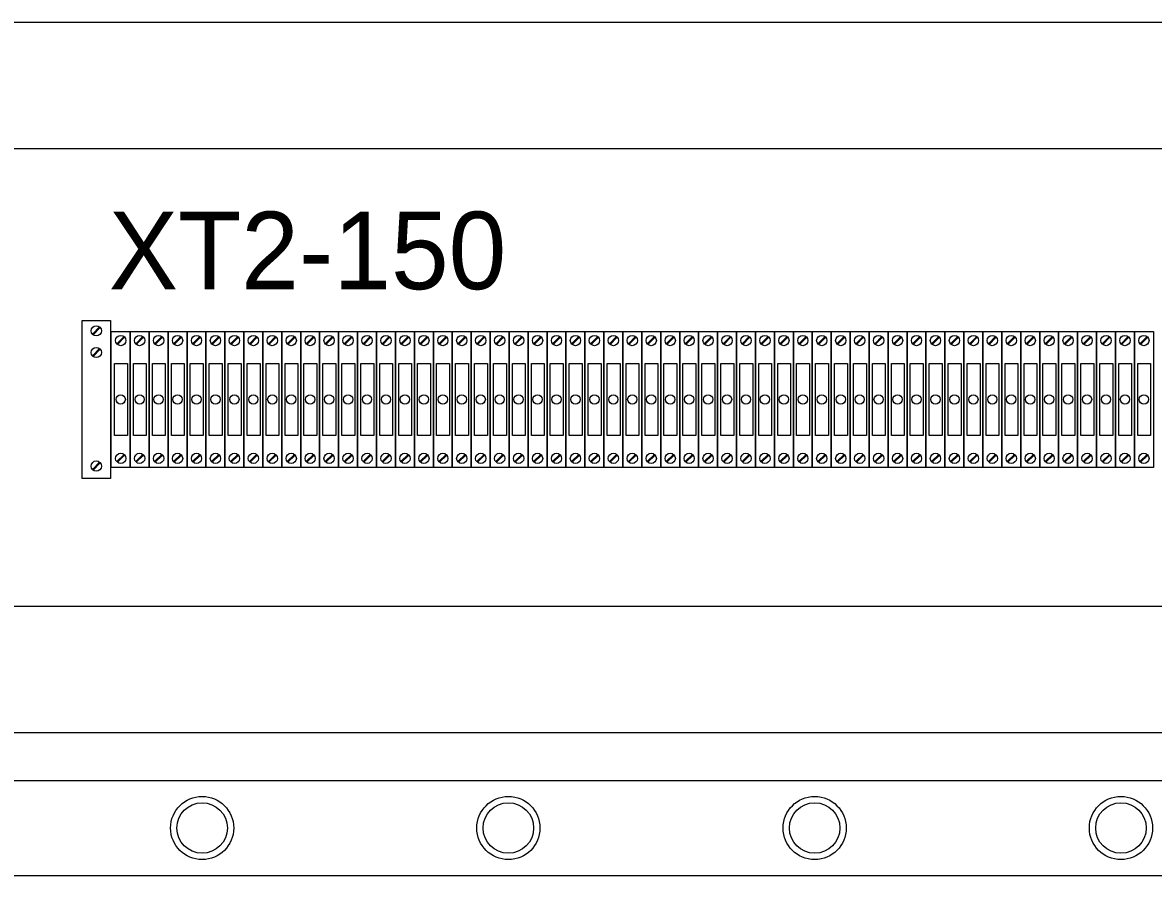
# Model space of a CAD drawing. Header units: millimetres. Extents: x 32721 to 72822, y 57624 to 123188.
# Drawn here: x 38119.4 to 38477.5, y 58595.5 to 58865.5 of the extents above; entities that cross this region are included whole.
import ezdxf

# ---------------------------------------------------------------- set-up
doc = ezdxf.new("R2010")
doc.units = ezdxf.units.MM
doc.header["$LTSCALE"] = 10
doc.layers.add('1轮廓实线层', color=7, linetype='Continuous', lineweight=18)
doc.layers.add('6文字层', color=3, linetype='Continuous', lineweight=18)
doc.styles.add('样式 1', font='SIMYOU.TTF', dxfattribs={"width": 0.75})

msp = doc.modelspace()

# ---------------------------------------------------------------- linework, layer by layer
at = {"layer": '1轮廓实线层'}
for p, q in [((39237.43, 58865.53), (38093.99, 58865.53)), ((39237.43, 58825.53), (38093.99, 58825.53)), ((38837.43, 58680.65), (38093.99, 58680.65)), ((39237.43, 58680.65), (38093.99, 58680.65)), ((39277.43, 58640.65), (38053.99, 58640.65)), ((38392.32, 58640.65), (38312.32, 58640.65)), ((38003.71, 58625.53), (39327.71, 58625.53)), ((37975.23, 58595.53), (39359.23, 58595.53))]:
    msp.add_line(p, q, dxfattribs=at)
at = {"layer": '1轮廓实线层', "lineweight": 13}
for p, q in [((38138.22, 58771.17), (38147.22, 58771.17)), ((38138.22, 58721.17), (38138.22, 58771.17)), ((38147.22, 58771.17), (38147.22, 58721.17)), ((38141.47, 58766.9), (38143.77, 58769.2)), ((38141.67, 58766.7), (38143.97, 58769)), ((38147.44, 58724.72), (38147.44, 58767.72)), ((38147.44, 58767.72), (38153.44, 58767.72)), ((38153.44, 58767.72), (38153.44, 58724.72)), ((38153.44, 58767.72), (38159.44, 58767.72)), ((38153.44, 58724.72), (38153.44, 58767.72)), ((38159.44, 58767.72), (38159.44, 58724.72)), ((38159.44, 58767.72), (38165.44, 58767.72)), ((38159.44, 58724.72), (38159.44, 58767.72)), ((38165.44, 58767.72), (38165.44, 58724.72)), ((38165.44, 58767.72), (38171.44, 58767.72)), ((38165.44, 58724.72), (38165.44, 58767.72)), ((38171.44, 58767.72), (38171.44, 58724.72)), ((38171.44, 58767.72), (38177.44, 58767.72)), ((38171.44, 58724.72), (38171.44, 58767.72)), ((38177.44, 58767.72), (38177.44, 58724.72)), ((38177.44, 58767.72), (38183.44, 58767.72)), ((38177.44, 58724.72), (38177.44, 58767.72)), ((38183.44, 58767.72), (38183.44, 58724.72)), ((38183.44, 58767.72), (38189.44, 58767.72)), ((38183.44, 58724.72), (38183.44, 58767.72)), ((38189.44, 58767.72), (38189.44, 58724.72)), ((38189.45, 58767.72), (38195.45, 58767.72)), ((38189.45, 58724.72), (38189.45, 58767.72)), ((38195.45, 58767.72), (38195.45, 58724.72)), ((38195.45, 58767.72), (38201.45, 58767.72)), ((38195.45, 58724.72), (38195.45, 58767.72)), ((38201.45, 58767.72), (38201.45, 58724.72)), ((38201.45, 58767.72), (38207.45, 58767.72)), ((38201.45, 58724.72), (38201.45, 58767.72)), ((38207.45, 58767.72), (38207.45, 58724.72)), ((38207.45, 58767.72), (38213.45, 58767.72)), ((38207.45, 58724.72), (38207.45, 58767.72)), ((38213.45, 58767.72), (38213.45, 58724.72)), ((38213.45, 58767.72), (38219.45, 58767.72)), ((38213.45, 58724.72), (38213.45, 58767.72)), ((38219.45, 58767.72), (38219.45, 58724.72)), ((38219.45, 58767.72), (38225.45, 58767.72)), ((38219.45, 58724.72), (38219.45, 58767.72)), ((38225.45, 58767.72), (38225.45, 58724.72)), ((38225.45, 58767.72), (38231.45, 58767.72)), ((38225.45, 58724.72), (38225.45, 58767.72)), ((38231.45, 58767.72), (38231.45, 58724.72)), ((38231.46, 58767.72), (38237.46, 58767.72)), ((38231.46, 58724.72), (38231.46, 58767.72)), ((38237.46, 58767.72), (38237.46, 58724.72)), ((38237.46, 58767.72), (38243.46, 58767.72)), ((38237.46, 58724.72), (38237.46, 58767.72)), ((38243.46, 58767.72), (38243.46, 58724.72)), ((38243.46, 58767.72), (38249.46, 58767.72)), ((38243.46, 58724.72), (38243.46, 58767.72)), ((38249.46, 58767.72), (38249.46, 58724.72)), ((38249.46, 58767.72), (38255.46, 58767.72)), ((38249.46, 58724.72), (38249.46, 58767.72)), ((38255.46, 58767.72), (38255.46, 58724.72)), ((38255.46, 58767.72), (38261.46, 58767.72)), ((38255.46, 58724.72), (38255.46, 58767.72)), ((38261.46, 58767.72), (38261.46, 58724.72)), ((38261.46, 58767.72), (38267.46, 58767.72)), ((38261.46, 58724.72), (38261.46, 58767.72)), ((38267.46, 58767.72), (38267.46, 58724.72)), ((38267.46, 58767.72), (38273.46, 58767.72)), ((38267.46, 58724.72), (38267.46, 58767.72)), ((38273.46, 58767.72), (38273.46, 58724.72)), ((38273.46, 58767.72), (38279.46, 58767.72)), ((38273.46, 58724.72), (38273.46, 58767.72)), ((38279.46, 58767.72), (38279.46, 58724.72)), ((38279.47, 58767.72), (38285.47, 58767.72)), ((38279.47, 58724.72), (38279.47, 58767.72)), ((38285.47, 58767.72), (38285.47, 58724.72)), ((38285.47, 58767.72), (38291.47, 58767.72)), ((38285.47, 58724.72), (38285.47, 58767.72)), ((38291.47, 58767.72), (38291.47, 58724.72)), ((38291.47, 58767.72), (38297.47, 58767.72)), ((38291.47, 58724.72), (38291.47, 58767.72)), ((38297.47, 58767.72), (38297.47, 58724.72)), ((38297.47, 58767.72), (38303.47, 58767.72)), ((38297.47, 58724.72), (38297.47, 58767.72)), ((38303.47, 58767.72), (38303.47, 58724.72)), ((38303.47, 58767.72), (38309.47, 58767.72)), ((38303.47, 58724.72), (38303.47, 58767.72)), ((38309.47, 58767.72), (38309.47, 58724.72)), ((38309.47, 58767.72), (38315.47, 58767.72)), ((38309.47, 58724.72), (38309.47, 58767.72)), ((38315.47, 58767.72), (38315.47, 58724.72)), ((38315.47, 58767.72), (38321.47, 58767.72)), ((38315.47, 58724.72), (38315.47, 58767.72)), ((38321.47, 58767.72), (38321.47, 58724.72)), ((38321.48, 58767.72), (38327.48, 58767.72)), ((38321.48, 58724.72), (38321.48, 58767.72)), ((38327.48, 58767.72), (38327.48, 58724.72)), ((38327.48, 58767.72), (38333.48, 58767.72)), ((38327.48, 58724.72), (38327.48, 58767.72)), ((38333.48, 58767.72), (38333.48, 58724.72)), ((38333.48, 58767.72), (38339.48, 58767.72)), ((38333.48, 58724.72), (38333.48, 58767.72)), ((38339.48, 58767.72), (38339.48, 58724.72)), ((38339.48, 58767.72), (38345.48, 58767.72)), ((38339.48, 58724.72), (38339.48, 58767.72)), ((38345.48, 58767.72), (38345.48, 58724.72)), ((38345.48, 58767.72), (38351.48, 58767.72)), ((38345.48, 58724.72), (38345.48, 58767.72)), ((38351.48, 58767.72), (38351.48, 58724.72)), ((38351.48, 58767.72), (38357.48, 58767.72)), ((38351.48, 58724.72), (38351.48, 58767.72)), ((38357.48, 58767.72), (38357.48, 58724.72)), ((38357.48, 58767.72), (38363.48, 58767.72)), ((38357.48, 58724.72), (38357.48, 58767.72)), ((38363.48, 58767.72), (38363.48, 58724.72)), ((38363.48, 58767.72), (38369.48, 58767.72)), ((38363.48, 58724.72), (38363.48, 58767.72)), ((38369.48, 58767.72), (38369.48, 58724.72)), ((38369.49, 58767.72), (38375.49, 58767.72)), ((38369.49, 58724.72), (38369.49, 58767.72)), ((38375.49, 58767.72), (38375.49, 58724.72)), ((38375.49, 58767.72), (38381.49, 58767.72)), ((38375.49, 58724.72), (38375.49, 58767.72)), ((38381.49, 58767.72), (38381.49, 58724.72)), ((38381.49, 58767.72), (38387.49, 58767.72)), ((38381.49, 58724.72), (38381.49, 58767.72)), ((38387.49, 58767.72), (38387.49, 58724.72)), ((38387.49, 58767.72), (38393.49, 58767.72)), ((38387.49, 58724.72), (38387.49, 58767.72)), ((38393.49, 58767.72), (38393.49, 58724.72)), ((38393.49, 58767.72), (38399.49, 58767.72)), ((38393.49, 58724.72), (38393.49, 58767.72)), ((38399.49, 58767.72), (38399.49, 58724.72)), ((38399.49, 58767.72), (38405.49, 58767.72)), ((38399.49, 58724.72), (38399.49, 58767.72)), ((38405.49, 58767.72), (38405.49, 58724.72)), ((38405.49, 58767.72), (38411.49, 58767.72)), ((38405.49, 58724.72), (38405.49, 58767.72)), ((38411.49, 58767.72), (38411.49, 58724.72)), ((38411.5, 58767.72), (38417.5, 58767.72)), ((38411.5, 58724.72), (38411.5, 58767.72)), ((38417.5, 58767.72), (38417.5, 58724.72)), ((38417.5, 58767.72), (38423.5, 58767.72)), ((38417.5, 58724.72), (38417.5, 58767.72)), ((38423.5, 58767.72), (38423.5, 58724.72)), ((38423.5, 58767.72), (38429.5, 58767.72)), ((38423.5, 58724.72), (38423.5, 58767.72)), ((38429.5, 58767.72), (38429.5, 58724.72)), ((38429.5, 58767.72), (38435.5, 58767.72)), ((38429.5, 58724.72), (38429.5, 58767.72)), ((38435.5, 58767.72), (38435.5, 58724.72)), ((38435.5, 58767.72), (38441.5, 58767.72)), ((38435.5, 58724.72), (38435.5, 58767.72)), ((38441.5, 58767.72), (38441.5, 58724.72)), ((38441.5, 58767.72), (38447.5, 58767.72)), ((38441.5, 58724.72), (38441.5, 58767.72)), ((38447.5, 58767.72), (38447.5, 58724.72)), ((38447.5, 58767.72), (38453.5, 58767.72)), ((38447.5, 58724.72), (38447.5, 58767.72)), ((38453.5, 58767.72), (38453.5, 58724.72)), ((38453.5, 58767.72), (38459.5, 58767.72)), ((38453.5, 58724.72), (38453.5, 58767.72)), ((38459.5, 58767.72), (38459.5, 58724.72)), ((38459.51, 58767.72), (38465.51, 58767.72)), ((38459.51, 58724.72), (38459.51, 58767.72)), ((38465.51, 58767.72), (38465.51, 58724.72)), ((38465.51, 58767.72), (38471.51, 58767.72)), ((38465.51, 58724.72), (38465.51, 58767.72)), ((38471.51, 58767.72), (38471.51, 58724.72)), ((38471.51, 58767.72), (38477.51, 58767.72)), ((38471.51, 58724.72), (38471.51, 58767.72)), ((38477.51, 58767.72), (38477.51, 58724.72)), ((38149.19, 58763.82), (38151.49, 58766.11)), ((38149.39, 58763.62), (38151.69, 58765.91)), ((38155.19, 58763.82), (38157.49, 58766.11)), ((38155.39, 58763.62), (38157.69, 58765.91)), ((38161.19, 58763.82), (38163.49, 58766.11)), ((38161.39, 58763.62), (38163.69, 58765.91)), ((38167.19, 58763.82), (38169.49, 58766.11)), ((38167.39, 58763.62), (38169.69, 58765.91)), ((38173.19, 58763.82), (38175.49, 58766.11)), ((38173.39, 58763.62), (38175.69, 58765.91)), ((38179.19, 58763.82), (38181.49, 58766.11)), ((38179.4, 58763.62), (38181.69, 58765.91)), ((38185.2, 58763.82), (38187.49, 58766.11)), ((38185.4, 58763.62), (38187.7, 58765.91)), ((38191.2, 58763.82), (38193.49, 58766.11)), ((38191.4, 58763.62), (38193.7, 58765.91)), ((38197.2, 58763.82), (38199.5, 58766.11)), ((38197.4, 58763.62), (38199.7, 58765.91)), ((38203.2, 58763.82), (38205.5, 58766.11)), ((38203.4, 58763.62), (38205.7, 58765.91)), ((38209.2, 58763.82), (38211.5, 58766.11)), ((38209.4, 58763.62), (38211.7, 58765.91)), ((38215.2, 58763.82), (38217.5, 58766.11)), ((38215.4, 58763.62), (38217.7, 58765.91)), ((38221.2, 58763.82), (38223.5, 58766.11)), ((38221.4, 58763.62), (38223.7, 58765.91)), ((38227.2, 58763.82), (38229.5, 58766.11)), ((38227.41, 58763.62), (38229.7, 58765.91)), ((38233.21, 58763.82), (38235.5, 58766.11)), ((38233.41, 58763.62), (38235.71, 58765.91)), ((38239.21, 58763.82), (38241.51, 58766.11)), ((38239.41, 58763.62), (38241.71, 58765.91)), ((38245.21, 58763.82), (38247.51, 58766.11)), ((38245.41, 58763.62), (38247.71, 58765.91)), ((38251.21, 58763.82), (38253.51, 58766.11)), ((38251.41, 58763.62), (38253.71, 58765.91)), ((38257.21, 58763.82), (38259.51, 58766.11)), ((38257.41, 58763.62), (38259.71, 58765.91)), ((38263.21, 58763.82), (38265.51, 58766.11)), ((38263.41, 58763.62), (38265.71, 58765.91)), ((38269.21, 58763.82), (38271.51, 58766.11)), ((38269.42, 58763.62), (38271.71, 58765.91)), ((38275.22, 58763.82), (38277.51, 58766.11)), ((38275.42, 58763.62), (38277.72, 58765.91)), ((38281.22, 58763.82), (38283.51, 58766.11)), ((38281.42, 58763.62), (38283.72, 58765.91)), ((38287.22, 58763.82), (38289.52, 58766.11)), ((38287.42, 58763.62), (38289.72, 58765.91)), ((38293.22, 58763.82), (38295.52, 58766.11)), ((38293.42, 58763.62), (38295.72, 58765.91)), ((38299.22, 58763.82), (38301.52, 58766.11)), ((38299.42, 58763.62), (38301.72, 58765.91)), ((38305.22, 58763.82), (38307.52, 58766.11)), ((38305.42, 58763.62), (38307.72, 58765.91)), ((38311.22, 58763.82), (38313.52, 58766.11)), ((38311.42, 58763.62), (38313.72, 58765.91)), ((38317.22, 58763.82), (38319.52, 58766.11)), ((38317.43, 58763.62), (38319.72, 58765.91)), ((38323.23, 58763.82), (38325.52, 58766.11)), ((38323.43, 58763.62), (38325.73, 58765.91)), ((38329.23, 58763.82), (38331.53, 58766.11)), ((38329.43, 58763.62), (38331.73, 58765.91)), ((38335.23, 58763.82), (38337.53, 58766.11)), ((38335.43, 58763.62), (38337.73, 58765.91)), ((38341.23, 58763.82), (38343.53, 58766.11)), ((38341.43, 58763.62), (38343.73, 58765.91)), ((38347.23, 58763.82), (38349.53, 58766.11)), ((38347.43, 58763.62), (38349.73, 58765.91)), ((38353.23, 58763.82), (38355.53, 58766.11)), ((38353.43, 58763.62), (38355.73, 58765.91)), ((38359.23, 58763.82), (38361.53, 58766.11)), ((38359.44, 58763.62), (38361.73, 58765.91)), ((38365.24, 58763.82), (38367.53, 58766.11)), ((38365.44, 58763.62), (38367.74, 58765.91)), ((38371.24, 58763.82), (38373.54, 58766.11)), ((38371.44, 58763.62), (38373.74, 58765.91)), ((38377.24, 58763.82), (38379.54, 58766.11)), ((38377.44, 58763.62), (38379.74, 58765.91)), ((38383.24, 58763.82), (38385.54, 58766.11)), ((38383.44, 58763.62), (38385.74, 58765.91)), ((38389.24, 58763.82), (38391.54, 58766.11)), ((38389.44, 58763.62), (38391.74, 58765.91)), ((38395.24, 58763.82), (38397.54, 58766.11)), ((38395.44, 58763.62), (38397.74, 58765.91)), ((38401.24, 58763.82), (38403.54, 58766.11)), ((38401.44, 58763.62), (38403.74, 58765.91)), ((38407.24, 58763.82), (38409.54, 58766.11)), ((38407.45, 58763.62), (38409.74, 58765.91)), ((38413.25, 58763.82), (38415.54, 58766.11)), ((38413.45, 58763.62), (38415.75, 58765.91)), ((38419.25, 58763.82), (38421.55, 58766.11)), ((38419.45, 58763.62), (38421.75, 58765.91)), ((38425.25, 58763.82), (38427.55, 58766.11)), ((38425.45, 58763.62), (38427.75, 58765.91)), ((38431.25, 58763.82), (38433.55, 58766.11)), ((38431.45, 58763.62), (38433.75, 58765.91)), ((38437.25, 58763.82), (38439.55, 58766.11)), ((38437.45, 58763.62), (38439.75, 58765.91)), ((38443.25, 58763.82), (38445.55, 58766.11)), ((38443.45, 58763.62), (38445.75, 58765.91)), ((38449.25, 58763.82), (38451.55, 58766.11)), ((38449.46, 58763.62), (38451.75, 58765.91)), ((38455.26, 58763.82), (38457.55, 58766.11)), ((38455.46, 58763.62), (38457.76, 58765.91)), ((38461.26, 58763.82), (38463.56, 58766.11)), ((38461.46, 58763.62), (38463.76, 58765.91)), ((38467.26, 58763.82), (38469.56, 58766.11)), ((38467.46, 58763.62), (38469.76, 58765.91)), ((38473.26, 58763.82), (38475.56, 58766.11)), ((38473.46, 58763.62), (38475.76, 58765.91)), ((38141.47, 58760.03), (38143.77, 58762.33)), ((38141.67, 58759.83), (38143.97, 58762.13)), ((38149.19, 58726.52), (38151.49, 58728.82)), ((38149.39, 58726.32), (38151.69, 58728.62)), ((38155.19, 58726.52), (38157.49, 58728.82)), ((38155.39, 58726.32), (38157.69, 58728.62)), ((38161.19, 58726.52), (38163.49, 58728.82)), ((38161.39, 58726.32), (38163.69, 58728.62)), ((38167.19, 58726.52), (38169.49, 58728.82)), ((38167.39, 58726.32), (38169.69, 58728.62)), ((38173.19, 58726.52), (38175.49, 58728.82)), ((38173.39, 58726.32), (38175.69, 58728.62)), ((38179.19, 58726.52), (38181.49, 58728.82)), ((38179.4, 58726.32), (38181.69, 58728.62)), ((38185.2, 58726.52), (38187.49, 58728.82)), ((38185.4, 58726.32), (38187.7, 58728.62)), ((38191.2, 58726.52), (38193.49, 58728.82)), ((38191.4, 58726.32), (38193.7, 58728.62)), ((38197.2, 58726.52), (38199.5, 58728.82)), ((38197.4, 58726.32), (38199.7, 58728.62)), ((38203.2, 58726.52), (38205.5, 58728.82)), ((38203.4, 58726.32), (38205.7, 58728.62)), ((38209.2, 58726.52), (38211.5, 58728.82)), ((38209.4, 58726.32), (38211.7, 58728.62)), ((38215.2, 58726.52), (38217.5, 58728.82)), ((38215.4, 58726.32), (38217.7, 58728.62)), ((38221.2, 58726.52), (38223.5, 58728.82)), ((38221.4, 58726.32), (38223.7, 58728.62)), ((38227.2, 58726.52), (38229.5, 58728.82)), ((38227.41, 58726.32), (38229.7, 58728.62)), ((38233.21, 58726.52), (38235.5, 58728.82)), ((38233.41, 58726.32), (38235.71, 58728.62)), ((38239.21, 58726.52), (38241.51, 58728.82)), ((38239.41, 58726.32), (38241.71, 58728.62)), ((38245.21, 58726.52), (38247.51, 58728.82)), ((38245.41, 58726.32), (38247.71, 58728.62)), ((38251.21, 58726.52), (38253.51, 58728.82)), ((38251.41, 58726.32), (38253.71, 58728.62)), ((38257.21, 58726.52), (38259.51, 58728.82)), ((38257.41, 58726.32), (38259.71, 58728.62)), ((38263.21, 58726.52), (38265.51, 58728.82)), ((38263.41, 58726.32), (38265.71, 58728.62)), ((38269.21, 58726.52), (38271.51, 58728.82)), ((38269.42, 58726.32), (38271.71, 58728.62)), ((38275.22, 58726.52), (38277.51, 58728.82)), ((38275.42, 58726.32), (38277.72, 58728.62)), ((38281.22, 58726.52), (38283.51, 58728.82)), ((38281.42, 58726.32), (38283.72, 58728.62)), ((38287.22, 58726.52), (38289.52, 58728.82)), ((38287.42, 58726.32), (38289.72, 58728.62)), ((38293.22, 58726.52), (38295.52, 58728.82)), ((38293.42, 58726.32), (38295.72, 58728.62)), ((38299.22, 58726.52), (38301.52, 58728.82)), ((38299.42, 58726.32), (38301.72, 58728.62)), ((38305.22, 58726.52), (38307.52, 58728.82)), ((38305.42, 58726.32), (38307.72, 58728.62)), ((38311.22, 58726.52), (38313.52, 58728.82)), ((38311.42, 58726.32), (38313.72, 58728.62)), ((38317.22, 58726.52), (38319.52, 58728.82)), ((38317.43, 58726.32), (38319.72, 58728.62)), ((38323.23, 58726.52), (38325.52, 58728.82)), ((38323.43, 58726.32), (38325.73, 58728.62)), ((38329.23, 58726.52), (38331.53, 58728.82)), ((38329.43, 58726.32), (38331.73, 58728.62)), ((38335.23, 58726.52), (38337.53, 58728.82)), ((38335.43, 58726.32), (38337.73, 58728.62)), ((38341.23, 58726.52), (38343.53, 58728.82)), ((38341.43, 58726.32), (38343.73, 58728.62)), ((38347.23, 58726.52), (38349.53, 58728.82)), ((38347.43, 58726.32), (38349.73, 58728.62)), ((38353.23, 58726.52), (38355.53, 58728.82)), ((38353.43, 58726.32), (38355.73, 58728.62)), ((38359.23, 58726.52), (38361.53, 58728.82)), ((38359.44, 58726.32), (38361.73, 58728.62)), ((38365.24, 58726.52), (38367.53, 58728.82)), ((38365.44, 58726.32), (38367.74, 58728.62)), ((38371.24, 58726.52), (38373.54, 58728.82)), ((38371.44, 58726.32), (38373.74, 58728.62)), ((38377.24, 58726.52), (38379.54, 58728.82)), ((38377.44, 58726.32), (38379.74, 58728.62)), ((38383.24, 58726.52), (38385.54, 58728.82)), ((38383.44, 58726.32), (38385.74, 58728.62)), ((38389.24, 58726.52), (38391.54, 58728.82)), ((38389.44, 58726.32), (38391.74, 58728.62)), ((38395.24, 58726.52), (38397.54, 58728.82)), ((38395.44, 58726.32), (38397.74, 58728.62)), ((38401.24, 58726.52), (38403.54, 58728.82)), ((38401.44, 58726.32), (38403.74, 58728.62)), ((38407.24, 58726.52), (38409.54, 58728.82)), ((38407.45, 58726.32), (38409.74, 58728.62)), ((38413.25, 58726.52), (38415.54, 58728.82)), ((38413.45, 58726.32), (38415.75, 58728.62)), ((38419.25, 58726.52), (38421.55, 58728.82)), ((38419.45, 58726.32), (38421.75, 58728.62)), ((38425.25, 58726.52), (38427.55, 58728.82)), ((38425.45, 58726.32), (38427.75, 58728.62)), ((38431.25, 58726.52), (38433.55, 58728.82)), ((38431.45, 58726.32), (38433.75, 58728.62)), ((38437.25, 58726.52), (38439.55, 58728.82)), ((38437.45, 58726.32), (38439.75, 58728.62)), ((38443.25, 58726.52), (38445.55, 58728.82)), ((38443.45, 58726.32), (38445.75, 58728.62)), ((38449.25, 58726.52), (38451.55, 58728.82)), ((38449.46, 58726.32), (38451.75, 58728.62)), ((38455.26, 58726.52), (38457.55, 58728.82)), ((38455.46, 58726.32), (38457.76, 58728.62)), ((38461.26, 58726.52), (38463.56, 58728.82)), ((38461.46, 58726.32), (38463.76, 58728.62)), ((38467.26, 58726.52), (38469.56, 58728.82)), ((38467.46, 58726.32), (38469.76, 58728.62)), ((38473.26, 58726.52), (38475.56, 58728.82)), ((38473.46, 58726.32), (38475.76, 58728.62)), ((38141.47, 58724.08), (38143.77, 58726.38)), ((38141.67, 58723.88), (38143.97, 58726.18)), ((38153.44, 58724.72), (38147.44, 58724.72)), ((38159.44, 58724.72), (38153.44, 58724.72)), ((38165.44, 58724.72), (38159.44, 58724.72)), ((38171.44, 58724.72), (38165.44, 58724.72)), ((38177.44, 58724.72), (38171.44, 58724.72)), ((38183.44, 58724.72), (38177.44, 58724.72)), ((38189.44, 58724.72), (38183.44, 58724.72)), ((38195.45, 58724.72), (38189.45, 58724.72)), ((38201.45, 58724.72), (38195.45, 58724.72)), ((38207.45, 58724.72), (38201.45, 58724.72)), ((38213.45, 58724.72), (38207.45, 58724.72)), ((38219.45, 58724.72), (38213.45, 58724.72)), ((38225.45, 58724.72), (38219.45, 58724.72)), ((38231.45, 58724.72), (38225.45, 58724.72)), ((38237.46, 58724.72), (38231.46, 58724.72)), ((38243.46, 58724.72), (38237.46, 58724.72)), ((38249.46, 58724.72), (38243.46, 58724.72)), ((38255.46, 58724.72), (38249.46, 58724.72)), ((38261.46, 58724.72), (38255.46, 58724.72)), ((38267.46, 58724.72), (38261.46, 58724.72)), ((38273.46, 58724.72), (38267.46, 58724.72)), ((38279.46, 58724.72), (38273.46, 58724.72)), ((38285.47, 58724.72), (38279.47, 58724.72)), ((38291.47, 58724.72), (38285.47, 58724.72)), ((38297.47, 58724.72), (38291.47, 58724.72)), ((38303.47, 58724.72), (38297.47, 58724.72)), ((38309.47, 58724.72), (38303.47, 58724.72)), ((38315.47, 58724.72), (38309.47, 58724.72)), ((38321.47, 58724.72), (38315.47, 58724.72)), ((38327.48, 58724.72), (38321.48, 58724.72)), ((38333.48, 58724.72), (38327.48, 58724.72)), ((38339.48, 58724.72), (38333.48, 58724.72)), ((38345.48, 58724.72), (38339.48, 58724.72)), ((38351.48, 58724.72), (38345.48, 58724.72)), ((38357.48, 58724.72), (38351.48, 58724.72)), ((38363.48, 58724.72), (38357.48, 58724.72)), ((38369.48, 58724.72), (38363.48, 58724.72)), ((38375.49, 58724.72), (38369.49, 58724.72)), ((38381.49, 58724.72), (38375.49, 58724.72)), ((38387.49, 58724.72), (38381.49, 58724.72)), ((38393.49, 58724.72), (38387.49, 58724.72)), ((38399.49, 58724.72), (38393.49, 58724.72)), ((38405.49, 58724.72), (38399.49, 58724.72)), ((38411.49, 58724.72), (38405.49, 58724.72)), ((38417.5, 58724.72), (38411.5, 58724.72)), ((38423.5, 58724.72), (38417.5, 58724.72)), ((38429.5, 58724.72), (38423.5, 58724.72)), ((38435.5, 58724.72), (38429.5, 58724.72)), ((38441.5, 58724.72), (38435.5, 58724.72)), ((38447.5, 58724.72), (38441.5, 58724.72)), ((38453.5, 58724.72), (38447.5, 58724.72)), ((38459.5, 58724.72), (38453.5, 58724.72)), ((38465.51, 58724.72), (38459.51, 58724.72)), ((38471.51, 58724.72), (38465.51, 58724.72)), ((38477.51, 58724.72), (38471.51, 58724.72)), ((38147.22, 58721.17), (38138.22, 58721.17))]:
    msp.add_line(p, q, dxfattribs=at)
for points in [[(38148.47, 58757.55), (38152.55, 58757.55), (38152.55, 58734.79), (38148.47, 58734.79)], [(38154.47, 58757.55), (38158.55, 58757.55), (38158.55, 58734.79), (38154.47, 58734.79)], [(38160.47, 58757.55), (38164.55, 58757.55), (38164.55, 58734.79), (38160.47, 58734.79)], [(38166.48, 58757.55), (38170.56, 58757.55), (38170.56, 58734.79), (38166.48, 58734.79)], [(38172.48, 58757.55), (38176.56, 58757.55), (38176.56, 58734.79), (38172.48, 58734.79)], [(38178.48, 58757.55), (38182.56, 58757.55), (38182.56, 58734.79), (38178.48, 58734.79)], [(38184.48, 58757.55), (38188.56, 58757.55), (38188.56, 58734.79), (38184.48, 58734.79)], [(38190.48, 58757.55), (38194.56, 58757.55), (38194.56, 58734.79), (38190.48, 58734.79)], [(38196.48, 58757.55), (38200.56, 58757.55), (38200.56, 58734.79), (38196.48, 58734.79)], [(38202.48, 58757.55), (38206.56, 58757.55), (38206.56, 58734.79), (38202.48, 58734.79)], [(38208.48, 58757.55), (38212.57, 58757.55), (38212.57, 58734.79), (38208.48, 58734.79)], [(38214.49, 58757.55), (38218.57, 58757.55), (38218.57, 58734.79), (38214.49, 58734.79)], [(38220.49, 58757.55), (38224.57, 58757.55), (38224.57, 58734.79), (38220.49, 58734.79)], [(38226.49, 58757.55), (38230.57, 58757.55), (38230.57, 58734.79), (38226.49, 58734.79)], [(38232.49, 58757.55), (38236.57, 58757.55), (38236.57, 58734.79), (38232.49, 58734.79)], [(38238.49, 58757.55), (38242.57, 58757.55), (38242.57, 58734.79), (38238.49, 58734.79)], [(38244.49, 58757.55), (38248.57, 58757.55), (38248.57, 58734.79), (38244.49, 58734.79)], [(38250.49, 58757.55), (38254.57, 58757.55), (38254.57, 58734.79), (38250.49, 58734.79)], [(38256.5, 58757.55), (38260.58, 58757.55), (38260.58, 58734.79), (38256.5, 58734.79)], [(38262.5, 58757.55), (38266.58, 58757.55), (38266.58, 58734.79), (38262.5, 58734.79)], [(38268.5, 58757.55), (38272.58, 58757.55), (38272.58, 58734.79), (38268.5, 58734.79)], [(38274.5, 58757.55), (38278.58, 58757.55), (38278.58, 58734.79), (38274.5, 58734.79)], [(38280.5, 58757.55), (38284.58, 58757.55), (38284.58, 58734.79), (38280.5, 58734.79)], [(38286.5, 58757.55), (38290.58, 58757.55), (38290.58, 58734.79), (38286.5, 58734.79)], [(38292.5, 58757.55), (38296.58, 58757.55), (38296.58, 58734.79), (38292.5, 58734.79)], [(38298.51, 58757.55), (38302.59, 58757.55), (38302.59, 58734.79), (38298.51, 58734.79)], [(38304.51, 58757.55), (38308.59, 58757.55), (38308.59, 58734.79), (38304.51, 58734.79)], [(38310.51, 58757.55), (38314.59, 58757.55), (38314.59, 58734.79), (38310.51, 58734.79)], [(38316.51, 58757.55), (38320.59, 58757.55), (38320.59, 58734.79), (38316.51, 58734.79)], [(38322.51, 58757.55), (38326.59, 58757.55), (38326.59, 58734.79), (38322.51, 58734.79)], [(38328.51, 58757.55), (38332.59, 58757.55), (38332.59, 58734.79), (38328.51, 58734.79)], [(38334.51, 58757.55), (38338.59, 58757.55), (38338.59, 58734.79), (38334.51, 58734.79)], [(38340.51, 58757.55), (38344.59, 58757.55), (38344.59, 58734.79), (38340.51, 58734.79)], [(38346.52, 58757.55), (38350.6, 58757.55), (38350.6, 58734.79), (38346.52, 58734.79)], [(38352.52, 58757.55), (38356.6, 58757.55), (38356.6, 58734.79), (38352.52, 58734.79)], [(38358.52, 58757.55), (38362.6, 58757.55), (38362.6, 58734.79), (38358.52, 58734.79)], [(38364.52, 58757.55), (38368.6, 58757.55), (38368.6, 58734.79), (38364.52, 58734.79)], [(38370.52, 58757.55), (38374.6, 58757.55), (38374.6, 58734.79), (38370.52, 58734.79)], [(38376.52, 58757.55), (38380.6, 58757.55), (38380.6, 58734.79), (38376.52, 58734.79)], [(38382.52, 58757.55), (38386.6, 58757.55), (38386.6, 58734.79), (38382.52, 58734.79)], [(38388.53, 58757.55), (38392.61, 58757.55), (38392.61, 58734.79), (38388.53, 58734.79)], [(38394.53, 58757.55), (38398.61, 58757.55), (38398.61, 58734.79), (38394.53, 58734.79)], [(38400.53, 58757.55), (38404.61, 58757.55), (38404.61, 58734.79), (38400.53, 58734.79)], [(38406.53, 58757.55), (38410.61, 58757.55), (38410.61, 58734.79), (38406.53, 58734.79)], [(38412.53, 58757.55), (38416.61, 58757.55), (38416.61, 58734.79), (38412.53, 58734.79)], [(38418.53, 58757.55), (38422.61, 58757.55), (38422.61, 58734.79), (38418.53, 58734.79)], [(38424.53, 58757.55), (38428.61, 58757.55), (38428.61, 58734.79), (38424.53, 58734.79)], [(38430.53, 58757.55), (38434.61, 58757.55), (38434.61, 58734.79), (38430.53, 58734.79)], [(38436.54, 58757.55), (38440.62, 58757.55), (38440.62, 58734.79), (38436.54, 58734.79)], [(38442.54, 58757.55), (38446.62, 58757.55), (38446.62, 58734.79), (38442.54, 58734.79)], [(38448.54, 58757.55), (38452.62, 58757.55), (38452.62, 58734.79), (38448.54, 58734.79)], [(38454.54, 58757.55), (38458.62, 58757.55), (38458.62, 58734.79), (38454.54, 58734.79)], [(38460.54, 58757.55), (38464.62, 58757.55), (38464.62, 58734.79), (38460.54, 58734.79)], [(38466.54, 58757.55), (38470.62, 58757.55), (38470.62, 58734.79), (38466.54, 58734.79)], [(38472.54, 58757.55), (38476.62, 58757.55), (38476.62, 58734.79), (38472.54, 58734.79)]]:
    msp.add_lwpolyline(points, close=True, dxfattribs=at)
for centre, radius in [((38142.72, 58767.95), 1.63), ((38150.44, 58764.87), 1.63), ((38156.44, 58764.87), 1.63), ((38162.44, 58764.87), 1.63), ((38168.44, 58764.87), 1.63), ((38174.44, 58764.87), 1.63), ((38180.44, 58764.87), 1.63), ((38186.44, 58764.87), 1.63), ((38192.45, 58764.87), 1.63), ((38198.45, 58764.87), 1.63), ((38204.45, 58764.87), 1.63), ((38210.45, 58764.87), 1.63), ((38216.45, 58764.87), 1.63), ((38222.45, 58764.87), 1.63), ((38228.45, 58764.87), 1.63), ((38234.46, 58764.87), 1.63), ((38240.46, 58764.87), 1.63), ((38246.46, 58764.87), 1.63), ((38252.46, 58764.87), 1.63), ((38258.46, 58764.87), 1.63), ((38264.46, 58764.87), 1.63), ((38270.46, 58764.87), 1.63), ((38276.46, 58764.87), 1.63), ((38282.47, 58764.87), 1.63), ((38288.47, 58764.87), 1.63), ((38294.47, 58764.87), 1.63), ((38300.47, 58764.87), 1.63), ((38306.47, 58764.87), 1.63), ((38312.47, 58764.87), 1.63), ((38318.47, 58764.87), 1.63), ((38324.48, 58764.87), 1.63), ((38330.48, 58764.87), 1.63), ((38336.48, 58764.87), 1.63), ((38342.48, 58764.87), 1.63), ((38348.48, 58764.87), 1.63), ((38354.48, 58764.87), 1.63), ((38360.48, 58764.87), 1.63), ((38366.48, 58764.87), 1.63), ((38372.49, 58764.87), 1.63), ((38378.49, 58764.87), 1.63), ((38384.49, 58764.87), 1.63), ((38390.49, 58764.87), 1.63), ((38396.49, 58764.87), 1.63), ((38402.49, 58764.87), 1.63), ((38408.49, 58764.87), 1.63), ((38414.5, 58764.87), 1.63), ((38420.5, 58764.87), 1.63), ((38426.5, 58764.87), 1.63), ((38432.5, 58764.87), 1.63), ((38438.5, 58764.87), 1.63), ((38444.5, 58764.87), 1.63), ((38450.5, 58764.87), 1.63), ((38456.5, 58764.87), 1.63), ((38462.51, 58764.87), 1.63), ((38468.51, 58764.87), 1.63), ((38474.51, 58764.87), 1.63), ((38142.72, 58761.08), 1.63), ((38150.44, 58746.22), 1.47), ((38156.44, 58746.22), 1.47), ((38162.44, 58746.22), 1.47), ((38168.44, 58746.22), 1.47), ((38174.44, 58746.22), 1.47), ((38180.44, 58746.22), 1.47), ((38186.44, 58746.22), 1.47), ((38192.45, 58746.22), 1.47), ((38198.45, 58746.22), 1.47), ((38204.45, 58746.22), 1.47), ((38210.45, 58746.22), 1.47), ((38216.45, 58746.22), 1.47), ((38222.45, 58746.22), 1.47), ((38228.45, 58746.22), 1.47), ((38234.46, 58746.22), 1.47), ((38240.46, 58746.22), 1.47), ((38246.46, 58746.22), 1.47), ((38252.46, 58746.22), 1.47), ((38258.46, 58746.22), 1.47), ((38264.46, 58746.22), 1.47), ((38270.46, 58746.22), 1.47), ((38276.46, 58746.22), 1.47), ((38282.47, 58746.22), 1.47), ((38288.47, 58746.22), 1.47), ((38294.47, 58746.22), 1.47), ((38300.47, 58746.22), 1.47), ((38306.47, 58746.22), 1.47), ((38312.47, 58746.22), 1.47), ((38318.47, 58746.22), 1.47), ((38324.48, 58746.22), 1.47), ((38330.48, 58746.22), 1.47), ((38336.48, 58746.22), 1.47), ((38342.48, 58746.22), 1.47), ((38348.48, 58746.22), 1.47), ((38354.48, 58746.22), 1.47), ((38360.48, 58746.22), 1.47), ((38366.48, 58746.22), 1.47), ((38372.49, 58746.22), 1.47), ((38378.49, 58746.22), 1.47), ((38384.49, 58746.22), 1.47), ((38390.49, 58746.22), 1.47), ((38396.49, 58746.22), 1.47), ((38402.49, 58746.22), 1.47), ((38408.49, 58746.22), 1.47), ((38414.5, 58746.22), 1.47), ((38420.5, 58746.22), 1.47), ((38426.5, 58746.22), 1.47), ((38432.5, 58746.22), 1.47), ((38438.5, 58746.22), 1.47), ((38444.5, 58746.22), 1.47), ((38450.5, 58746.22), 1.47), ((38456.5, 58746.22), 1.47), ((38462.51, 58746.22), 1.47), ((38468.51, 58746.22), 1.47), ((38474.51, 58746.22), 1.47), ((38150.44, 58727.57), 1.63), ((38156.44, 58727.57), 1.63), ((38162.44, 58727.57), 1.63), ((38168.44, 58727.57), 1.63), ((38174.44, 58727.57), 1.63), ((38180.44, 58727.57), 1.63), ((38186.44, 58727.57), 1.63), ((38192.45, 58727.57), 1.63), ((38198.45, 58727.57), 1.63), ((38204.45, 58727.57), 1.63), ((38210.45, 58727.57), 1.63), ((38216.45, 58727.57), 1.63), ((38222.45, 58727.57), 1.63), ((38228.45, 58727.57), 1.63), ((38234.46, 58727.57), 1.63), ((38240.46, 58727.57), 1.63), ((38246.46, 58727.57), 1.63), ((38252.46, 58727.57), 1.63), ((38258.46, 58727.57), 1.63), ((38264.46, 58727.57), 1.63), ((38270.46, 58727.57), 1.63), ((38276.46, 58727.57), 1.63), ((38282.47, 58727.57), 1.63), ((38288.47, 58727.57), 1.63), ((38294.47, 58727.57), 1.63), ((38300.47, 58727.57), 1.63), ((38306.47, 58727.57), 1.63), ((38312.47, 58727.57), 1.63), ((38318.47, 58727.57), 1.63), ((38324.48, 58727.57), 1.63), ((38330.48, 58727.57), 1.63), ((38336.48, 58727.57), 1.63), ((38342.48, 58727.57), 1.63), ((38348.48, 58727.57), 1.63), ((38354.48, 58727.57), 1.63), ((38360.48, 58727.57), 1.63), ((38366.48, 58727.57), 1.63), ((38372.49, 58727.57), 1.63), ((38378.49, 58727.57), 1.63), ((38384.49, 58727.57), 1.63), ((38390.49, 58727.57), 1.63), ((38396.49, 58727.57), 1.63), ((38402.49, 58727.57), 1.63), ((38408.49, 58727.57), 1.63), ((38414.5, 58727.57), 1.63), ((38420.5, 58727.57), 1.63), ((38426.5, 58727.57), 1.63), ((38432.5, 58727.57), 1.63), ((38438.5, 58727.57), 1.63), ((38444.5, 58727.57), 1.63), ((38450.5, 58727.57), 1.63), ((38456.5, 58727.57), 1.63), ((38462.51, 58727.57), 1.63), ((38468.51, 58727.57), 1.63), ((38474.51, 58727.57), 1.63), ((38142.72, 58725.13), 1.63)]:
    msp.add_circle(centre, radius, dxfattribs=at)
at = {"layer": '1轮廓实线层'}
for centre, radius in [((38176.23, 58610.53), 10), ((38273.23, 58610.53), 10), ((38370.23, 58610.53), 10), ((38467.23, 58610.53), 10), ((38176.23, 58610.53), 8), ((38273.23, 58610.53), 8), ((38370.23, 58610.53), 8), ((38467.23, 58610.53), 8)]:
    msp.add_circle(centre, radius, dxfattribs=at)

# ---------------------------------------------------------------- texts
at = {"layer": '6文字层', "style": '样式 1'}
msp.add_text('XT2-150', height=24.542, dxfattribs=at).set_placement((38146.69, 58781.13))

doc.saveas('drawing.dxf')
